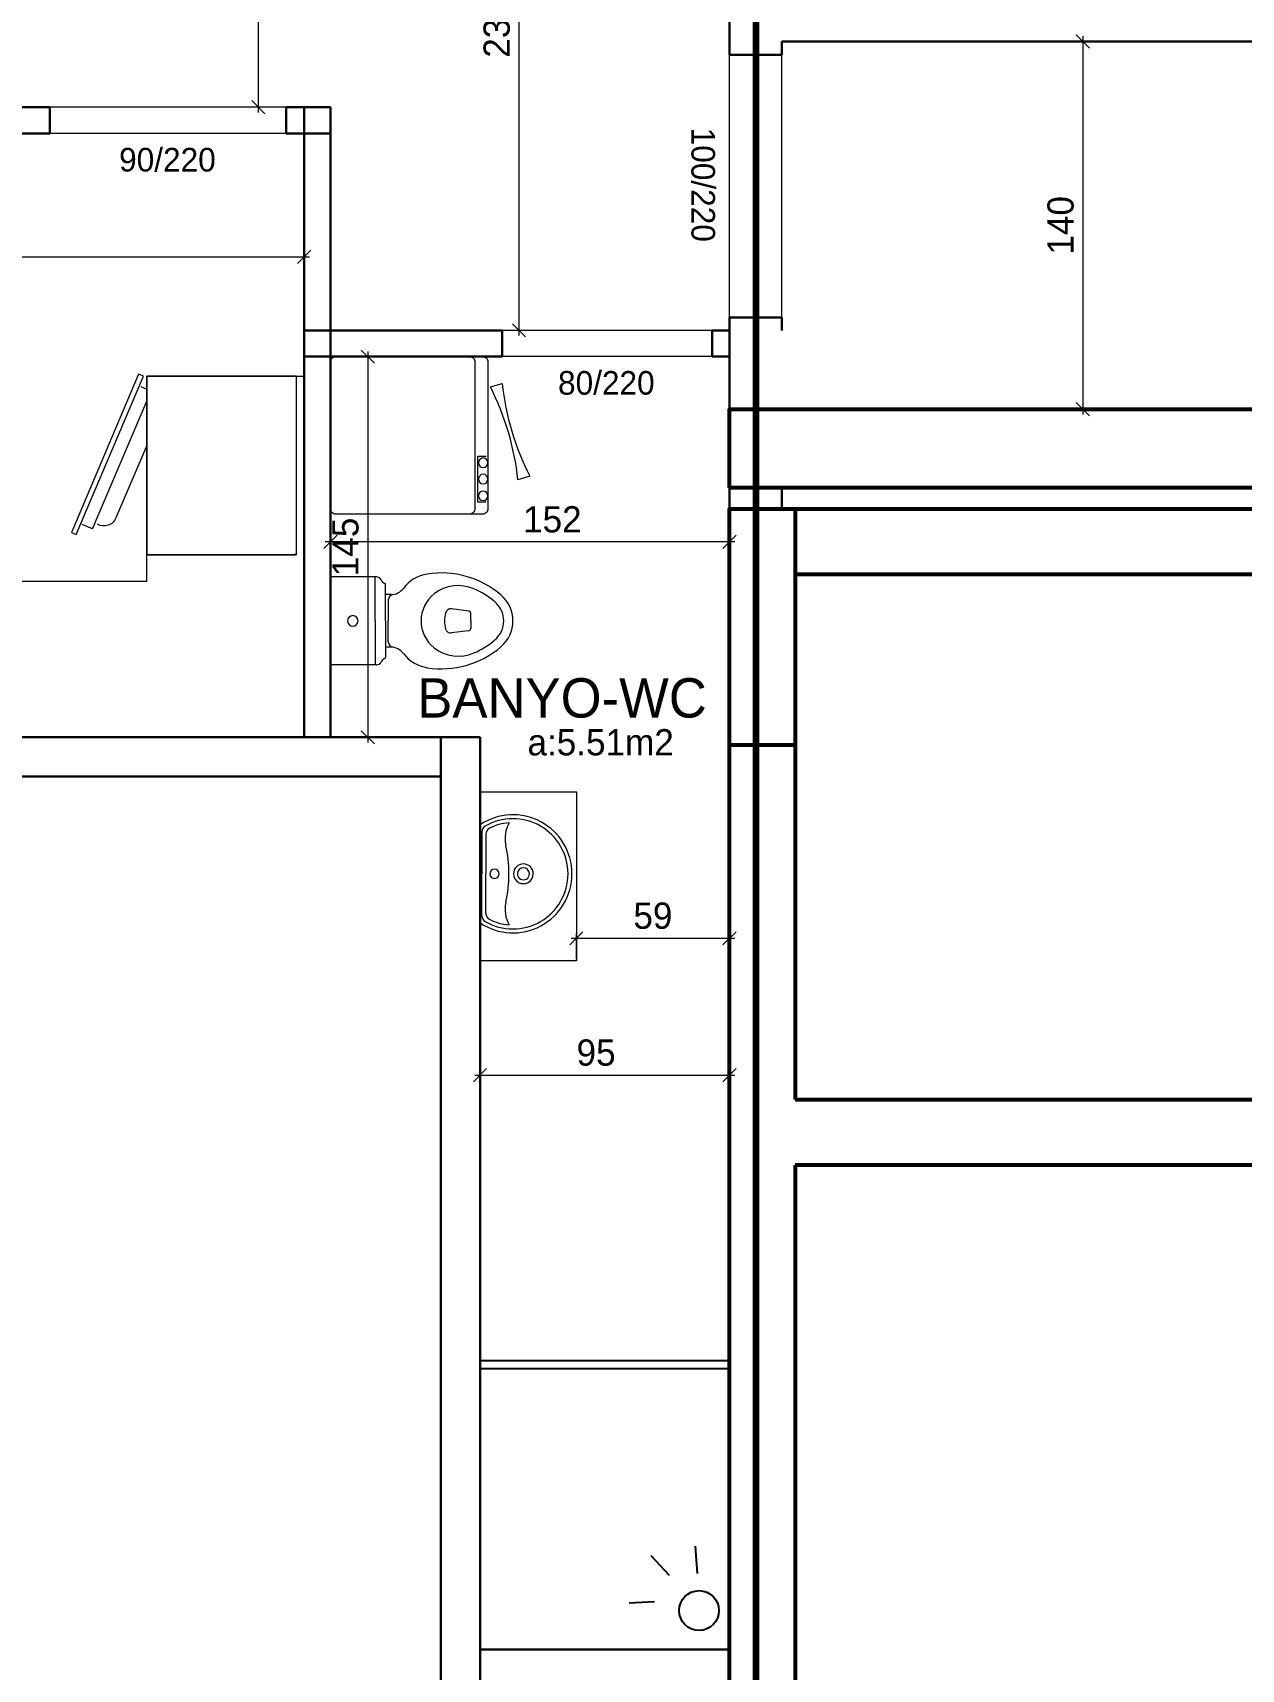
# Model space of a CAD drawing. Header units: centimetres. Extents: x 562865 to 1310255, y -148070 to 32737.
# Drawn here: x 621218 to 621678, y 18493 to 19116 of the extents above; entities that cross this region are included whole.
import ezdxf
from ezdxf.enums import TextEntityAlignment as Align

# ---------------------------------------------------------------- set-up
doc = ezdxf.new("R2010")
doc.units = ezdxf.units.CM
doc.header["$LTSCALE"] = 2.5
doc.layers.get('0').update_dxf_attribs({"color": 86})
for name, color, linetype in [('alan', 7, 'Continuous'), ('kapi-yazi', 7, 'Continuous'), ('mahal', 7, 'Continuous')]:
    doc.layers.add(name, color=color, linetype=linetype)
for name, color, linetype, lineweight in [('DUVAR', 4, 'Continuous', 30), ('duvar-kesim', 7, 'Continuous', 0), ('GÖRÜNÜŞLER', 96, 'Continuous', 25), ('iç ölçü', 106, 'Continuous', 18), ('kolon', 1, 'Continuous', 53)]:
    doc.layers.add(name, color=color, linetype=linetype, lineweight=lineweight)
doc.styles.add('PINAR', font='comic.ttf')
doc.dimstyles.new('TEMİZ ÖLÇÜ', dxfattribs={"dimtxt": 10, "dimasz": 5, "dimexe": 1.8, "dimexo": 0.625, "dimgap": 3, "dimtad": 1, "dimdec": 0, "dimrnd": 0.5, "dimzin": 1, "dimdsep": 46, "dimtxsty": 'PINAR', "dimblk": 'OBLIQUE', "dimcen": 0.9, "dimdle": 2, "dimclrd": 256, "dimclre": 256, "dimclrt": 7, "dimadec": 0, "dimazin": 0, "dimtfac": 1, "dimtdec": 0, "dimtofl": 0, "dimtmove": 2, "dimatfit": 2, "dimfxl": 10, "dimfxlon": 1, "dimlwd": -1, "dimlwe": -1, "dimarcsym": 0})

# ---------------------------------------------------------------- blocks, each defined once
blk = doc.blocks.new('_Oblique')
at = {"color": 0, "linetype": 'ByBlock', "lineweight": -2}
blk.add_line((-0.5, -0.5), (0.5, 0.5), dxfattribs=at)
blk = doc.blocks.new('*D1351')
at = {"layer": 'Defpoints', "color": 0}
for p in [(621609.81, 19113.01), (621609.81, 18973.01), (621617.57, 18973.01)]:
    blk.add_point(p, dxfattribs=at)
at = {"layer": 'iç ölçü'}
for p, q in [((621610.44, 19113.01), (621619.37, 19113.01)), ((621617.57, 19115.01), (621617.57, 18971.01)), ((621610.44, 18973.01), (621619.37, 18973.01))]:
    blk.add_line(p, q, dxfattribs=at)
at = {"layer": 'iç ölçü', "linetype": 'ByBlock', "xscale": 5, "yscale": 5, "zscale": 5}
for p, rotation in [((621617.57, 19113.01), 90), ((621617.57, 18973.01), 270)]:
    blk.add_blockref('_Oblique', p, dxfattribs=dict(at, rotation=rotation))
at = {"layer": 'iç ölçü', "color": 7, "insert": (621609.16, 19043.01), "char_height": 10, "attachment_point": 5, "rotation": 90, "style": 'PINAR'}
blk.add_mtext('140', dxfattribs=at)
blk = doc.blocks.new('*D1375')
at = {"layer": 'Defpoints', "color": 0}
for p in [(620867.63, 19034.49), (621320.96, 19034.49), (621320.96, 19031)]:
    blk.add_point(p, dxfattribs=at)
at = {"layer": 'iç ölçü'}
for p, q in [((620867.63, 19033.87), (620867.63, 19029.2)), ((621320.96, 19033.87), (621320.96, 19029.2)), ((620865.63, 19031), (621322.96, 19031))]:
    blk.add_line(p, q, dxfattribs=at)
at = {"layer": 'iç ölçü', "linetype": 'ByBlock', "xscale": 5, "yscale": 5, "zscale": 5, "rotation": 180}
blk.add_blockref('_Oblique', (620867.63, 19031), dxfattribs=at)
at = {"layer": 'iç ölçü', "linetype": 'ByBlock', "xscale": 5, "yscale": 5, "zscale": 5}
blk.add_blockref('_Oblique', (621320.96, 19031), dxfattribs=at)
at = {"layer": 'iç ölçü', "color": 7, "insert": (621094.29, 19039.49), "char_height": 10, "attachment_point": 5, "style": 'PINAR'}
blk.add_mtext('454', dxfattribs=at)
blk = doc.blocks.new('*D1377')
at = {"layer": 'Defpoints', "color": 0}
for p in [(621340.61, 19338.01), (621303.44, 19088.01), (621314.74, 19088.01)]:
    blk.add_point(p, dxfattribs=at)
at = {"layer": 'iç ölçü'}
for p, q in [((621313.44, 19338.01), (621301.64, 19338.01)), ((621303.44, 19340.01), (621303.44, 19086.01)), ((621313.44, 19088.01), (621301.64, 19088.01))]:
    blk.add_line(p, q, dxfattribs=at)
at = {"layer": 'iç ölçü', "linetype": 'ByBlock', "xscale": 5, "yscale": 5, "zscale": 5}
for p, rotation in [((621303.44, 19338.01), 90), ((621303.44, 19088.01), 270)]:
    blk.add_blockref('_Oblique', p, dxfattribs=dict(at, rotation=rotation))
at = {"layer": 'iç ölçü', "color": 7, "insert": (621294.97, 19213.01), "char_height": 10, "attachment_point": 5, "rotation": 90, "style": 'PINAR'}
blk.add_mtext('250', dxfattribs=at)
blk = doc.blocks.new('*D1337')
at = {"layer": 'Defpoints', "color": 0}
for p in [(621349.05, 18993.01), (621345.2, 18848.01), (621349.05, 18848.01)]:
    blk.add_point(p, dxfattribs=at)
at = {"layer": 'iç ölçü'}
for p, q in [((621345.2, 18995.01), (621345.2, 18846.01)), ((621348.43, 18993.01), (621343.4, 18993.01)), ((621348.43, 18848.01), (621343.4, 18848.01))]:
    blk.add_line(p, q, dxfattribs=at)
at = {"layer": 'iç ölçü', "linetype": 'ByBlock', "xscale": 5, "yscale": 5, "zscale": 5}
for p, rotation in [((621345.2, 18993.01), 90), ((621345.2, 18848.01), 270)]:
    blk.add_blockref('_Oblique', p, dxfattribs=dict(at, rotation=rotation))
at = {"layer": 'iç ölçü', "color": 7, "insert": (621336.71, 18920.51), "char_height": 10, "attachment_point": 5, "rotation": 90, "style": 'PINAR'}
blk.add_mtext('145', dxfattribs=at)
blk = doc.blocks.new('*D1378')
at = {"layer": 'Defpoints', "color": 0}
for p in [(621426.96, 19233.01), (621402.75, 19003.01), (621435.49, 19003.01)]:
    blk.add_point(p, dxfattribs=at)
at = {"layer": 'iç ölçü'}
for p, q in [((621412.75, 19233.01), (621400.95, 19233.01)), ((621402.75, 19235.01), (621402.75, 19001.01)), ((621412.75, 19003.01), (621400.95, 19003.01))]:
    blk.add_line(p, q, dxfattribs=at)
at = {"layer": 'iç ölçü', "linetype": 'ByBlock', "xscale": 5, "yscale": 5, "zscale": 5}
for p, rotation in [((621402.75, 19233.01), 90), ((621402.75, 19003.01), 270)]:
    blk.add_blockref('_Oblique', p, dxfattribs=dict(at, rotation=rotation))
at = {"layer": 'iç ölçü', "color": 7, "insert": (621394.33, 19118.01), "char_height": 10, "attachment_point": 5, "rotation": 90, "style": 'PINAR'}
blk.add_mtext('230', dxfattribs=at)
blk = doc.blocks.new('*D1338')
at = {"layer": 'Defpoints', "color": 0}
for p in [(621387.96, 18745.74), (621482.96, 18745.74), (621482.96, 18719.3)]:
    blk.add_point(p, dxfattribs=at)
at = {"layer": 'iç ölçü'}
for p, q in [((621387.96, 18729.3), (621387.96, 18717.5)), ((621482.96, 18729.3), (621482.96, 18717.5)), ((621385.96, 18719.3), (621484.96, 18719.3))]:
    blk.add_line(p, q, dxfattribs=at)
at = {"layer": 'iç ölçü', "linetype": 'ByBlock', "xscale": 5, "yscale": 5, "zscale": 5, "rotation": 180}
blk.add_blockref('_Oblique', (621387.96, 18719.3), dxfattribs=at)
at = {"layer": 'iç ölçü', "linetype": 'ByBlock', "xscale": 5, "yscale": 5, "zscale": 5}
blk.add_blockref('_Oblique', (621482.96, 18719.3), dxfattribs=at)
at = {"layer": 'iç ölçü', "color": 7, "insert": (621432.15, 18727.85), "char_height": 10, "attachment_point": 5, "style": 'PINAR'}
blk.add_mtext('95', dxfattribs=at)
blk = doc.blocks.new('*D1339')
at = {"layer": 'Defpoints', "color": 0}
for p in [(621330.96, 18922.47), (621330.96, 18900.22), (621482.96, 18890.01)]:
    blk.add_point(p, dxfattribs=at)
at = {"layer": 'iç ölçü'}
for p, q in [((621484.96, 18922.47), (621328.96, 18922.47)), ((621330.96, 18912.47), (621330.96, 18924.27)), ((621482.96, 18912.47), (621482.96, 18924.27))]:
    blk.add_line(p, q, dxfattribs=at)
at = {"layer": 'iç ölçü', "linetype": 'ByBlock', "xscale": 5, "yscale": 5, "zscale": 5, "rotation": 180}
blk.add_blockref('_Oblique', (621330.96, 18922.47), dxfattribs=at)
at = {"layer": 'iç ölçü', "linetype": 'ByBlock', "xscale": 5, "yscale": 5, "zscale": 5}
blk.add_blockref('_Oblique', (621482.96, 18922.47), dxfattribs=at)
at = {"layer": 'iç ölçü', "color": 7, "insert": (621415.49, 18930.96), "char_height": 10, "attachment_point": 5, "style": 'PINAR'}
blk.add_mtext('152', dxfattribs=at)
blk = doc.blocks.new('Lav-1')
for p, q in [((-18.7083, 0), (18.7083, 0)), ((-15.105, -2.2), (0, -2.2)), ((15.105, -2.2), (0, -2.2))]:
    blk.add_line(p, q)
at = {"color": 8}
for p in [(-15.9925, -0.7), (15.9925, -0.7)]:
    blk.add_line(p, (0, -0.7), dxfattribs=at)
for centre, radius, start, end in [((0, -12.5), 22.5, 146.251011, 270), ((0, -12.5), 22.5, 270, 33.748989), ((0, -12.5), 19.5, 152.688782, 175.764074), ((-15.105, -4.7), 2.5, 90, 152.688782), ((15.105, -4.7), 2.5, 27.311218, 90), ((0, -12.5), 19.5, 4.235926, 27.311218), ((-13.5377, -21.504), 12, 77.387843, 119.499625), ((0, 39), 50, 257.387843, 270), ((0, 39), 50, 270, 282.612157), ((13.5377, -21.504), 12, 60.500375, 102.612157)]:
    blk.add_arc(centre, radius, start, end)
for centre, radius, start, end in [((0, -12.5), 21, 149.821029, 270), ((-15.9925, -3.2), 2.5, 90, 149.821029), ((0, -5.5), 1.75, 90, 270), ((0, -12.5), 21, 270, 30.178971), ((0, -5.5), 1.75, 270, 90), ((15.9925, -3.2), 2.5, 30.178971, 90), ((0, -16.5), 3.75, 90, 270), ((0, -16.5), 2.3, 90, 270), ((0, -16.5), 3.75, 270, 90), ((0, -16.5), 2.3, 270, 90)]:
    blk.add_arc(centre, radius, start, end, dxfattribs=at)
blk = doc.blocks.new('Klozet-1')
for p, q in [((16.75, 0), (-16.75, 0)), ((16.75, -17.5), (16.75, 0)), ((-16.75, -17.5), (-16.75, 0)), ((0, -17), (-16.75, -17)), ((0, -17), (16.75, -17)), ((0, -21), (-13.8398, -21)), ((-10, -23), (-10, -21)), ((-8.0157, -22.0272), (0, -22.0272)), ((0, -21), (13.8397, -21)), ((8.0156, -22.0272), (0, -22.0272)), ((10, -23), (10, -21)), ((-3.7475, -52.5499), (-4.5772, -46.068)), ((3.7475, -52.5499), (4.5771, -46.068)), ((0, -53.5), (-2.7488, -53.5)), ((0, -53.5), (2.7487, -53.5))]:
    blk.add_line(p, q)
for centre, radius, start, end in [((0, -8.5), 2, 90, 270), ((0, -8.5), 2, 270, 90), ((-14.75, -17.5), 2, 180, 245.214224), ((14.75, -17.5), 2, 294.785776, 0), ((-16.6366, -21.5854), 2.5, 21.212156, 65.214224), ((-13.8398, -20.5), 0.5, 201.212156, 270), ((-16, -23), 6, 306.869898, 0), ((-8.0157, -24.0272), 2, 90, 176.416678), ((8.0156, -24.0272), 2, 3.583322, 90), ((16, -23), 6, 180, 233.130102), ((13.8397, -20.5), 0.5, 270, 338.787844), ((16.6365, -21.5854), 2.5, 114.785776, 158.787844), ((-4, -39), 14, 126.869898, 171.135952), ((4, -39), 14, 8.864048, 53.130102), ((16.7492, -42.2359), 35, 171.135952, 220.418686), ((0, -47.5), 13, 90, 142.16423), ((0, -47.5), 13, 37.83577, 90), ((-16.7492, -42.2359), 35, 319.581314, 8.864048), ((1.5795, -48.7268), 15, 142.16423, 203.165473), ((0.8071, -60.4236), 17, 92.721352, 103.10266), ((-0.8072, -60.4236), 17, 76.89734, 87.278648), ((-1.5796, -48.7268), 15, 336.834527, 37.83577), ((-2.5933, -45.8141), 2, 103.10266, 187.293703), ((2.5933, -45.8141), 2, 352.706297, 76.89734), ((16.7492, -42.2359), 31.5, 203.165473, 220.418686), ((-2.7488, -52.5), 1, 182.862405, 270), ((2.7487, -52.5), 1, 270, 357.137595), ((-16.7492, -42.2359), 31.5, 319.581314, 336.834527), ((0, -56.5), 13, 220.418686, 270), ((0, -56.5), 9.5, 220.418686, 270), ((0, -56.5), 9.5, 270, 319.581314), ((0, -56.5), 13, 270, 319.581314)]:
    blk.add_arc(centre, radius, start, end)
blk = doc.blocks.new('C.Mak')
at = {"color": 8}
for p, q in [((25.69, -56.11), (8.15, -56.11)), ((8.15, -56.11), (8.15, -59.29)), ((25.69, -59.29), (25.69, -56.11))]:
    blk.add_line(p, q, dxfattribs=at)
blk.add_lwpolyline([(-27.67, 0, 0.414214), (-29.72, -2.05), (-29.72, -57.95, 0.414214), (-27.67, -60), (28.23, -60, 0.414214), (30.28, -57.95), (30.28, -2.05, 0.414214), (28.23, 0)], format="xyb", close=True)
blk.add_lwpolyline([(-29.72, -52.95, 0.414214), (-27.67, -55), (28.23, -55, 0.414214), (30.28, -52.95)], format="xyb")
blk.add_lwpolyline([(15.87, -75.96), (17.21, -71.43, -0.091234), (-18.18, -60.91), (-19.53, -65.44, -0.091234)], format="xyb", close=True, dxfattribs=at)
for centre in [(10.72, -58.18), (16.92, -58.18), (23.32, -58.18)]:
    blk.add_circle(centre, 1.82, dxfattribs=at)
blk = doc.blocks.new('*D1340')
at = {"layer": 'Defpoints', "color": 0}
for p in [(621482.96, 18771.44), (621424.65, 18762.9), (621482.96, 18762.9)]:
    blk.add_point(p, dxfattribs=at)
at = {"layer": 'iç ölçü'}
for p, q in [((621422.65, 18771.44), (621484.96, 18771.44)), ((621424.65, 18763.52), (621424.65, 18773.24)), ((621482.96, 18763.52), (621482.96, 18773.24))]:
    blk.add_line(p, q, dxfattribs=at)
at = {"layer": 'iç ölçü', "linetype": 'ByBlock', "xscale": 5, "yscale": 5, "zscale": 5, "rotation": 180}
blk.add_blockref('_Oblique', (621424.65, 18771.44), dxfattribs=at)
at = {"layer": 'iç ölçü', "linetype": 'ByBlock', "xscale": 5, "yscale": 5, "zscale": 5}
blk.add_blockref('_Oblique', (621482.96, 18771.44), dxfattribs=at)
at = {"layer": 'iç ölçü', "color": 7, "insert": (621453.8, 18779.99), "char_height": 10, "attachment_point": 5, "style": 'PINAR'}
blk.add_mtext('59', dxfattribs=at)
blk = doc.blocks.new('Buzdlb')
at = {"linetype": 'Continuous'}
for p, q in [((-33.99, -61), (-33.99, -4.04)), ((-33.99, -4.04), (-33.99, -61)), ((28.3, -1), (-28.3, -1)), ((34.01, -4.04), (34.01, -61)), ((-33.29, -61), (-33.99, -61)), ((-33.99, -61), (-33.29, -61)), ((34.01, -61), (-33.29, -61)), ((34.79, -64.1), (-25.43, -89.69))]:
    blk.add_line(p, q, dxfattribs=at)
blk.add_line((-33.99, -61), (34.01, -61))
at = {"color": 8, "linetype": 'Continuous'}
for p, q in [((-26.21, -87.87), (34.01, -62.27)), ((-24.1, -81.65), (24.5, -61)), ((7.7, -61), (-19.95, -72.75)), ((30.09, -63.29), (29.12, -61)), ((34.01, -62.27), (34.79, -64.1)), ((-24.1, -81.65), (-22.42, -85.6)), ((-25.43, -89.69), (-26.21, -87.87))]:
    blk.add_line(p, q, dxfattribs=at)
at = {"linetype": 'Continuous'}
blk.add_lwpolyline([(34.01, -4.04), (-33.29, -4.04), (-33.99, -4.04), (-33.29, -4.04)], dxfattribs=at)
at = {"color": 8, "linetype": 'Continuous'}
blk.add_arc((-17.99, -77.35), 5, 113.02175, 209.58833, dxfattribs=at)

msp = doc.modelspace()

# ---------------------------------------------------------------- linework, layer by layer
at = {"layer": 'DUVAR'}
for p, q in [((621482.96, 19107.93), (621482.96, 19123.01)), ((621677.96, 19113.01), (621502.96, 19113.01)), ((621677.96, 19113.01), (621502.96, 19113.01)), ((621502.96, 19107.93), (621502.96, 19113.01)), ((621677.96, 19113.01), (621852.96, 19113.01)), ((621502.96, 19107.93), (621482.96, 19107.93)), ((621224.1, 19088.01), (620757.63, 19088.01)), ((621224.1, 19088.01), (621224.1, 19078.01)), ((621330.96, 19088.01), (621314.1, 19088.01)), ((621314.1, 19088.01), (621314.1, 19078.01)), ((621320.96, 19088.01), (621320.96, 18848.01)), ((621330.96, 19088.01), (621330.96, 18848.01)), ((621224.1, 19078.01), (620757.63, 19078.01)), ((621330.96, 19078.01), (621314.1, 19078.01)), ((621482.96, 19003.01), (621482.96, 19007.93)), ((621502.96, 19007.93), (621482.96, 19007.93)), ((621502.96, 19003.01), (621502.96, 19007.93)), ((621396.35, 19003.01), (621320.96, 19003.01)), ((621396.35, 19003.01), (621396.35, 18993.01)), ((621482.96, 19003.01), (621476.35, 19003.01)), ((621476.35, 19003.01), (621476.35, 18993.01)), ((621482.96, 18935.01), (621482.96, 19005.48)), ((621482.96, 18935.01), (621482.96, 19005.48)), ((621396.35, 18993.01), (621320.96, 18993.01)), ((621482.96, 18993.01), (621476.35, 18993.01)), ((621502.96, 18935.01), (621502.96, 18943.01)), ((620852.63, 18848.01), (621387.96, 18848.01)), ((621372.96, 18848.01), (621372.96, 18493.01)), ((621387.96, 18848.01), (621387.96, 18138.01)), ((620757.63, 18833.01), (621372.96, 18833.01)), ((621482.96, 18500.51), (621387.96, 18500.51)), ((621482.96, 18500.51), (621387.96, 18500.51)), ((621372.96, 18153.01), (621372.96, 18493.01)), ((621387.96, 18138.01), (621387.96, 18493.01)), ((621387.96, 18493.01), (621387.96, 18138.01))]:
    msp.add_line(p, q, dxfattribs=at)
at = {"layer": 'duvar-kesim'}
for p, q in [((621482.96, 19007.93), (621482.96, 19107.93)), ((621502.96, 19007.93), (621502.96, 19107.93)), ((621314.1, 19088.01), (621224.1, 19088.01)), ((621314.1, 19078.01), (621224.1, 19078.01)), ((621476.35, 19003.01), (621396.35, 19003.01)), ((621476.35, 18993.01), (621396.35, 18993.01))]:
    msp.add_line(p, q, dxfattribs=at)
at = {"layer": 'GÖRÜNÜŞLER'}
for p, q in [((621482.96, 18610.51), (621387.96, 18610.51)), ((621482.96, 18607.51), (621387.96, 18607.51)), ((621470.85, 18529.45), (621470.07, 18539.87)), ((621470.85, 18529.45), (621470.07, 18539.87)), ((621460.16, 18528.67), (621453.12, 18536.22)), ((621460.16, 18528.67), (621453.12, 18536.22)), ((621454.42, 18518.76), (621444.77, 18518.24)), ((621454.42, 18518.76), (621444.77, 18518.24))]:
    msp.add_line(p, q, dxfattribs=at)
msp.add_circle((621471.37, 18515.38), 7.58, dxfattribs=at)
msp.add_circle((621471.37, 18515.38), 7.58, dxfattribs=at)
at = {"layer": 'iç ölçü'}
for p, q in [((621260.96, 18907.31), (621260.96, 18985.51)), ((621260.96, 18985.51), (621320.96, 18985.51)), ((621260.96, 18907.31), (620867.63, 18907.31))]:
    msp.add_line(p, q, dxfattribs=at)
msp.add_lwpolyline([(621372.96, 18493.01), (621372.96, 18833.01), (620757.63, 18833.01), (620757.63, 19710.72), (621677.96, 19710.72)], dxfattribs=at)
msp.add_lwpolyline([(621424.65, 18762.9), (621387.96, 18762.9), (621387.96, 18827.26), (621424.65, 18827.26)], close=True, dxfattribs=at)
at = {"layer": 'kolon'}
for p, q in [((621482.96, 18460.01), (621482.96, 18935.01)), ((621482.96, 18935.01), (621722.96, 18935.01)), ((621722.96, 18910.01), (621507.96, 18910.01)), ((621507.96, 18910.01), (621507.96, 18710.01)), ((621507.96, 18710.01), (621722.96, 18710.01)), ((621507.96, 18685.01), (621507.96, 18485.01)), ((621722.96, 18685.01), (621507.96, 18685.01))]:
    msp.add_line(p, q, dxfattribs=at)
at = {"layer": 'kolon', "color": 6, "lineweight": 100}
msp.add_lwpolyline([(621492.96, 17863.01), (621862.96, 17863.01), (621862.96, 19123.01), (621492.96, 19123.01)], close=True, dxfattribs=at)
at = {"layer": 'kolon'}
for points in [[(621482.96, 18943.01), (621482.96, 18973.01), (621722.96, 18973.01), (621722.96, 18943.01)], [(621507.96, 18845.01), (621482.96, 18845.01), (621482.96, 18935.01), (621507.96, 18935.01)]]:
    msp.add_lwpolyline(points, close=True, dxfattribs=at)

# ---------------------------------------------------------------- block references
at = {"layer": 'iç ölçü', "xscale": -1}
for name, p, rotation in [('C.Mak', (621330.96, 18963.29), 90), ('Buzdlb', (621321.96, 18951.49), 270)]:
    msp.add_blockref(name, p, dxfattribs=dict(at, rotation=rotation))
at = {"layer": 'iç ölçü'}
for name, p, rotation in [('Klozet-1', (621330.96, 18892.34), 90), ('Lav-1', (621387.96, 18796), 90.00000001334021)]:
    msp.add_blockref(name, p, dxfattribs=dict(at, rotation=rotation))

# ---------------------------------------------------------------- texts
at = {"layer": 'alan', "style": 'PINAR'}
msp.add_text('a:5.51m2', height=10, dxfattribs=at).set_placement((621433.89, 18841.11), align=Align.CENTER)
at = {"layer": 'kapi-yazi', "style": 'PINAR'}
msp.add_text('100/220', height=9, rotation=270, dxfattribs=at).set_placement((621472.96, 19058.46), align=Align.MIDDLE_CENTER)
for s, p in [('90/220', (621268.85, 19068.01)), ('80/220', (621436.06, 18983.01))]:
    msp.add_text(s, height=9, dxfattribs=at).set_placement(p, align=Align.MIDDLE_CENTER)
at = {"layer": 'mahal', "style": 'PINAR'}
msp.add_text('BANYO-WC', height=15, dxfattribs=at).set_placement((621419.19, 18855.51), align=Align.CENTER)

# ---------------------------------------------------------------- dimensions: what is measured, and where the dimension line sits
at = {"layer": 'iç ölçü'}
for base, p1, p2, angle, picture, middle in [((621303.44, 19088.01), (621340.61, 19338.01), (621314.74, 19088.01), 90, '*D1377', (621294.97, 19213.01)), ((621402.75, 19003.01), (621426.96, 19233.01), (621435.49, 19003.01), 90, '*D1378', (621394.33, 19118.01)), ((621617.57, 18973.01), (621609.81, 19113.01), (621609.81, 18973.01), 90, '*D1351', (621609.16, 19043.01)), ((621320.96, 19031), (620867.63, 19034.49), (621320.96, 19034.49), 180, '*D1375', (621094.29, 19039.49)), ((621345.2, 18848.01), (621349.05, 18993.01), (621349.05, 18848.01), 90, '*D1337', (621336.71, 18920.51)), ((621482.96, 18771.44), (621424.65, 18762.9), (621482.96, 18762.9), 180, '*D1340', (621453.8, 18779.99))]:
    dim = msp.add_linear_dim(base=base, p1=p1, p2=p2, angle=angle, dimstyle='TEMİZ ÖLÇÜ', override={"dimarcsym": 1}, dxfattribs=at)
    dim.commit()
    dim.dimension.update_dxf_attribs({"geometry": picture, "text_midpoint": middle})
for base, p1, p2, picture, middle in [((621330.96, 18922.47), (621482.96, 18890.01), (621330.96, 18900.22), '*D1339', (621415.49, 18930.96)), ((621482.96, 18719.3), (621387.96, 18745.74), (621482.96, 18745.74), '*D1338', (621432.15, 18727.85))]:
    dim = msp.add_linear_dim(base=base, p1=p1, p2=p2, angle=180, dimstyle='TEMİZ ÖLÇÜ', override={"dimarcsym": 1}, dxfattribs=at)
    dim.commit()
    dim.dimension.update_dxf_attribs({"geometry": picture, "text_midpoint": middle, "dimtype": 160})

doc.saveas('drawing.dxf')
